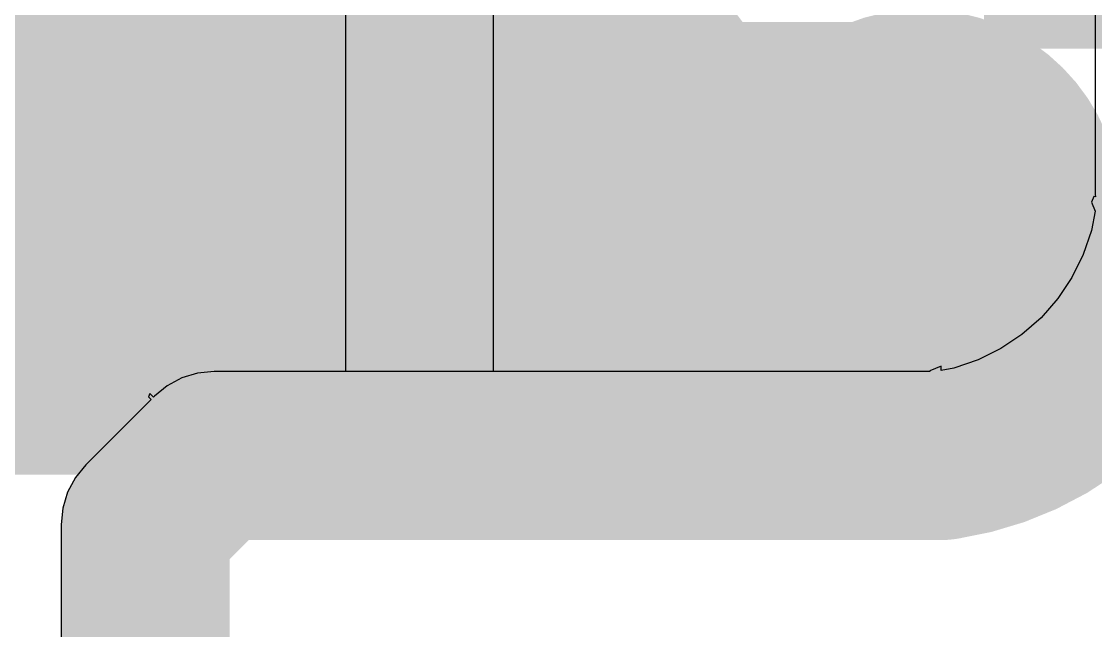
# Model space of a CAD drawing. Header units: millimetres. Extents: x 1.69 to 2.7, y 2.72 to 5.58.
# Drawn here: x 2.3012 to 2.5568, y 3.4948 to 3.6398 of the extents above; entities that cross this region are included whole.
import ezdxf

# ---------------------------------------------------------------- set-up
doc = ezdxf.new("R2010")
doc.units = ezdxf.units.MM
doc.header["$MEASUREMENT"] = 0
for name, color, linetype in [('BottomLayer', 5, 'Continuous'), ('BottomOverlay', 54, 'Continuous'), ('BottomPaste', 16, 'Continuous'), ('BottomSolder', 6, 'Continuous'), ('InternalPlane1', 76, 'Continuous'), ('InternalPlane2', 16, 'Continuous'), ('Mechanical1', 6, 'Continuous'), ('Mechanical2', 216, 'Continuous'), ('MultiLayer', 9, 'Continuous'), ('PadHoleLayer', 156, 'Continuous'), ('TopLayer', 1, 'Continuous'), ('TopOverlay', 2, 'Continuous'), ('TopPaste', 8, 'Continuous'), ('TopSolder', 216, 'Continuous'), ('ViaHoleLayer', 16, 'Continuous')]:
    doc.layers.add(name, color=color, linetype=linetype)

# ---------------------------------------------------------------- blocks, each defined once
blk = doc.blocks.new('LED_0402_69')
at = {"layer": 'TopLayer'}
for points in [[(-0.00866, -0.01378), (-0.00866, 0.01378), (-0.02834, -0.01378), (-0.02834, 0.01378)], [(0.02834, -0.01378), (0.02834, 0.01378), (0.00866, -0.01378), (0.00866, 0.01378)]]:
    blk.add_solid(points, dxfattribs=at)
at = {"layer": 'TopOverlay', "const_width": 0.005}
for points in [[(-0.033, -0.018), (-0.033, 0.018)], [(-0.0085, 0.018), (-0.033, 0.018)], [(0.034, 0.018), (0.0085, 0.018)], [(0.034, -0.018), (0.034, 0.018)], [(-0.0085, -0.018), (-0.033, -0.018)], [(0.034, -0.018), (0.0085, -0.018)]]:
    blk.add_lwpolyline(points, dxfattribs=at)
at = {"layer": 'TopOverlay', "const_width": 0.0025}
for points in [[(-0.03425, 0.018, 1), (-0.03175, 0.018, 1)], [(-0.03425, 0.018, 1), (-0.03175, 0.018, 1)], [(-0.00975, 0.018, 1), (-0.00725, 0.018, 1)], [(0.00725, 0.018, 1), (0.00975, 0.018, 1)], [(0.03275, 0.018, 1), (0.03525, 0.018, 1)], [(0.03275, 0.018, 1), (0.03525, 0.018, 1)], [(-0.03425, -0.018, 1), (-0.03175, -0.018, 1)], [(-0.03425, -0.018, 1), (-0.03175, -0.018, 1)], [(-0.00975, -0.018, 1), (-0.00725, -0.018, 1)], [(0.00725, -0.018, 1), (0.00975, -0.018, 1)], [(0.03275, -0.018, 1), (0.03525, -0.018, 1)], [(0.03275, -0.018, 1), (0.03525, -0.018, 1)]]:
    blk.add_lwpolyline(points, format="xyb", close=True, dxfattribs=at)
at = {"layer": 'TopOverlay'}
blk.add_solid([(0.034, -0.02), (0.054, -0.02), (0.034, 0.02), (0.054, 0.02)], dxfattribs=at)
at = {"layer": 'TopPaste'}
for points in [[(-0.00866, -0.01378), (-0.00866, 0.01378), (-0.02834, -0.01378), (-0.02834, 0.01378)], [(0.02834, -0.01378), (0.02834, 0.01378), (0.00866, -0.01378), (0.00866, 0.01378)]]:
    blk.add_solid(points, dxfattribs=at)
at = {"layer": 'TopSolder'}
for points in [[(-0.00466, -0.01778), (-0.00466, 0.01778), (-0.03234, -0.01778), (-0.03234, 0.01778)], [(0.03234, -0.01778), (0.03234, 0.01778), (0.00466, -0.01778), (0.00466, 0.01778)]]:
    blk.add_solid(points, dxfattribs=at)
blk = doc.blocks.new('20_P___FPC_74')
at = {"layer": 'TopLayer'}
for points in [[(-0.18012, -0.04921), (-0.18012, 0.04921), (-0.1939, -0.04921), (-0.1939, 0.04921)], [(-0.16043, -0.04921), (-0.16043, 0.04921), (-0.17421, -0.04921), (-0.17421, 0.04921)], [(-0.14075, -0.04921), (-0.14075, 0.04921), (-0.15453, -0.04921), (-0.15453, 0.04921)], [(-0.12106, -0.04921), (-0.12106, 0.04921), (-0.13484, -0.04921), (-0.13484, 0.04921)], [(-0.10138, -0.04921), (-0.10138, 0.04921), (-0.11516, -0.04921), (-0.11516, 0.04921)], [(-0.08169, -0.04921), (-0.08169, 0.04921), (-0.09547, -0.04921), (-0.09547, 0.04921)], [(-0.06201, -0.04921), (-0.06201, 0.04921), (-0.07579, -0.04921), (-0.07579, 0.04921)], [(-0.04232, -0.04921), (-0.04232, 0.04921), (-0.0561, -0.04921), (-0.0561, 0.04921)]]:
    blk.add_solid(points, dxfattribs=at)
at = {"layer": 'TopOverlay', "const_width": 0.005}
for points in [[(-0.19732, 0.052), (-0.19732, -0.055)], [(0.19732, -0.055), (-0.19732, -0.055)]]:
    blk.add_lwpolyline(points, dxfattribs=at)
at = {"layer": 'TopOverlay', "const_width": 0.0025}
for points in [[(-0.19857, 0.052, 1), (-0.19607, 0.052, 1)], [(-0.19857, -0.055, 1), (-0.19607, -0.055, 1)], [(-0.19857, -0.055, 1), (-0.19607, -0.055, 1)]]:
    blk.add_lwpolyline(points, format="xyb", close=True, dxfattribs=at)
at = {"layer": 'TopPaste'}
for points in [[(-0.18012, -0.04921), (-0.18012, 0.04921), (-0.1939, -0.04921), (-0.1939, 0.04921)], [(-0.16043, -0.04921), (-0.16043, 0.04921), (-0.17421, -0.04921), (-0.17421, 0.04921)], [(-0.14075, -0.04921), (-0.14075, 0.04921), (-0.15453, -0.04921), (-0.15453, 0.04921)], [(-0.12106, -0.04921), (-0.12106, 0.04921), (-0.13484, -0.04921), (-0.13484, 0.04921)], [(-0.10138, -0.04921), (-0.10138, 0.04921), (-0.11516, -0.04921), (-0.11516, 0.04921)], [(-0.08169, -0.04921), (-0.08169, 0.04921), (-0.09547, -0.04921), (-0.09547, 0.04921)], [(-0.06201, -0.04921), (-0.06201, 0.04921), (-0.07579, -0.04921), (-0.07579, 0.04921)], [(-0.04232, -0.04921), (-0.04232, 0.04921), (-0.0561, -0.04921), (-0.0561, 0.04921)]]:
    blk.add_solid(points, dxfattribs=at)
at = {"layer": 'TopSolder'}
for points in [[(-0.17612, -0.05321), (-0.17612, 0.05321), (-0.1979, -0.05321), (-0.1979, 0.05321)], [(-0.15643, -0.05321), (-0.15643, 0.05321), (-0.17821, -0.05321), (-0.17821, 0.05321)], [(-0.13675, -0.05321), (-0.13675, 0.05321), (-0.15853, -0.05321), (-0.15853, 0.05321)], [(-0.11706, -0.05321), (-0.11706, 0.05321), (-0.13884, -0.05321), (-0.13884, 0.05321)], [(-0.09738, -0.05321), (-0.09738, 0.05321), (-0.11916, -0.05321), (-0.11916, 0.05321)], [(-0.07769, -0.05321), (-0.07769, 0.05321), (-0.09947, -0.05321), (-0.09947, 0.05321)], [(-0.05801, -0.05321), (-0.05801, 0.05321), (-0.07979, -0.05321), (-0.07979, 0.05321)], [(-0.03832, -0.05321), (-0.03832, 0.05321), (-0.0601, -0.05321), (-0.0601, 0.05321)]]:
    blk.add_solid(points, dxfattribs=at)
blk = doc.blocks.new('CAP_0201_B_77')
at = {"layer": 'BottomLayer'}
for points in [[(-0.01772, -0.00591), (-0.00591, -0.00591), (-0.01772, 0.00591), (-0.00591, 0.00591)], [(0.00591, -0.00591), (0.01772, -0.00591), (0.00591, 0.00591), (0.01772, 0.00591)]]:
    blk.add_solid(points, dxfattribs=at)
at = {"layer": 'BottomOverlay', "const_width": 0.005}
for points in [[(-0.008, 0.009), (-0.021, 0.009)], [(-0.021, 0.009), (-0.021, -0.009)], [(0.021, 0.009), (0.008, 0.009)], [(0.021, 0.009), (0.021, -0.009)], [(-0.008, -0.009), (-0.021, -0.009)], [(0.021, -0.009), (0.008, -0.009)]]:
    blk.add_lwpolyline(points, dxfattribs=at)
at = {"layer": 'BottomOverlay', "const_width": 0.0025}
for points in [[(-0.02225, 0.009, 1), (-0.01975, 0.009, 1)], [(-0.02225, 0.009, 1), (-0.01975, 0.009, 1)], [(-0.00925, 0.009, 1), (-0.00675, 0.009, 1)], [(0.00675, 0.009, 1), (0.00925, 0.009, 1)], [(0.01975, 0.009, 1), (0.02225, 0.009, 1)], [(0.01975, 0.009, 1), (0.02225, 0.009, 1)], [(-0.02225, -0.009, 1), (-0.01975, -0.009, 1)], [(-0.02225, -0.009, 1), (-0.01975, -0.009, 1)], [(-0.00925, -0.009, 1), (-0.00675, -0.009, 1)], [(0.00675, -0.009, 1), (0.00925, -0.009, 1)], [(0.01975, -0.009, 1), (0.02225, -0.009, 1)], [(0.01975, -0.009, 1), (0.02225, -0.009, 1)]]:
    blk.add_lwpolyline(points, format="xyb", close=True, dxfattribs=at)
at = {"layer": 'BottomPaste'}
for points in [[(-0.01772, -0.00591), (-0.00591, -0.00591), (-0.01772, 0.00591), (-0.00591, 0.00591)], [(0.00591, -0.00591), (0.01772, -0.00591), (0.00591, 0.00591), (0.01772, 0.00591)]]:
    blk.add_solid(points, dxfattribs=at)
at = {"layer": 'BottomSolder'}
for points in [[(-0.01988, -0.00807), (-0.00374, -0.00807), (-0.01988, 0.00807), (-0.00374, 0.00807)], [(0.00374, -0.00807), (0.01988, -0.00807), (0.00374, 0.00807), (0.01988, 0.00807)]]:
    blk.add_solid(points, dxfattribs=at)
blk = doc.blocks.new('C___0402_B_78')
at = {"layer": 'BottomLayer'}
for points in [[(-0.0275, 0.0125), (-0.0275, -0.0125), (-0.0095, 0.0125), (-0.0095, -0.0125)], [(0.0095, 0.0125), (0.0095, -0.0125), (0.0275, 0.0125), (0.0275, -0.0125)]]:
    blk.add_solid(points, dxfattribs=at)
at = {"layer": 'BottomOverlay', "const_width": 0.005}
for points in [[(-0.011, 0.016), (-0.031, 0.016)], [(-0.031, 0.016), (-0.031, -0.016)], [(0.031, 0.016), (0.011, 0.016)], [(0.031, 0.016), (0.031, -0.016)], [(-0.011, -0.016), (-0.031, -0.016)], [(0.031, -0.016), (0.011, -0.016)]]:
    blk.add_lwpolyline(points, dxfattribs=at)
at = {"layer": 'BottomOverlay', "const_width": 0.0025}
for points in [[(-0.03225, 0.016, 1), (-0.02975, 0.016, 1)], [(-0.03225, 0.016, 1), (-0.02975, 0.016, 1)], [(-0.01225, 0.016, 1), (-0.00975, 0.016, 1)], [(0.00975, 0.016, 1), (0.01225, 0.016, 1)], [(0.02975, 0.016, 1), (0.03225, 0.016, 1)], [(0.02975, 0.016, 1), (0.03225, 0.016, 1)], [(-0.03225, -0.016, 1), (-0.02975, -0.016, 1)], [(-0.03225, -0.016, 1), (-0.02975, -0.016, 1)], [(-0.01225, -0.016, 1), (-0.00975, -0.016, 1)], [(0.00975, -0.016, 1), (0.01225, -0.016, 1)], [(0.02975, -0.016, 1), (0.03225, -0.016, 1)], [(0.02975, -0.016, 1), (0.03225, -0.016, 1)]]:
    blk.add_lwpolyline(points, format="xyb", close=True, dxfattribs=at)
at = {"layer": 'BottomPaste'}
for points in [[(-0.0275, 0.0125), (-0.0275, -0.0125), (-0.0095, 0.0125), (-0.0095, -0.0125)], [(0.0095, 0.0125), (0.0095, -0.0125), (0.0275, 0.0125), (0.0275, -0.0125)]]:
    blk.add_solid(points, dxfattribs=at)
at = {"layer": 'BottomSolder'}
for points in [[(-0.02986, 0.01486), (-0.02986, -0.01486), (-0.00714, 0.01486), (-0.00714, -0.01486)], [(0.00714, 0.01486), (0.00714, -0.01486), (0.02986, 0.01486), (0.02986, -0.01486)]]:
    blk.add_solid(points, dxfattribs=at)
blk = doc.blocks.new('C___0402_B_79')
at = {"layer": 'BottomLayer'}
for points in [[(-0.0275, 0.0125), (-0.0275, -0.0125), (-0.0095, 0.0125), (-0.0095, -0.0125)], [(0.0095, 0.0125), (0.0095, -0.0125), (0.0275, 0.0125), (0.0275, -0.0125)]]:
    blk.add_solid(points, dxfattribs=at)
at = {"layer": 'BottomOverlay', "const_width": 0.005}
for points in [[(-0.031, 0.016), (-0.011, 0.016)], [(-0.031, -0.016), (-0.031, 0.016)], [(0.011, 0.016), (0.031, 0.016)], [(0.031, -0.016), (0.031, 0.016)], [(-0.031, -0.016), (-0.011, -0.016)], [(0.011, -0.016), (0.031, -0.016)]]:
    blk.add_lwpolyline(points, dxfattribs=at)
at = {"layer": 'BottomOverlay', "const_width": 0.0025}
for points in [[(-0.03225, 0.016, 1), (-0.02975, 0.016, 1)], [(-0.03225, 0.016, 1), (-0.02975, 0.016, 1)], [(-0.01225, 0.016, 1), (-0.00975, 0.016, 1)], [(0.00975, 0.016, 1), (0.01225, 0.016, 1)], [(0.02975, 0.016, 1), (0.03225, 0.016, 1)], [(0.02975, 0.016, 1), (0.03225, 0.016, 1)], [(-0.03225, -0.016, 1), (-0.02975, -0.016, 1)], [(-0.03225, -0.016, 1), (-0.02975, -0.016, 1)], [(-0.01225, -0.016, 1), (-0.00975, -0.016, 1)], [(0.00975, -0.016, 1), (0.01225, -0.016, 1)], [(0.02975, -0.016, 1), (0.03225, -0.016, 1)], [(0.02975, -0.016, 1), (0.03225, -0.016, 1)]]:
    blk.add_lwpolyline(points, format="xyb", close=True, dxfattribs=at)
at = {"layer": 'BottomPaste'}
for points in [[(-0.0275, 0.0125), (-0.0275, -0.0125), (-0.0095, 0.0125), (-0.0095, -0.0125)], [(0.0095, 0.0125), (0.0095, -0.0125), (0.0275, 0.0125), (0.0275, -0.0125)]]:
    blk.add_solid(points, dxfattribs=at)
at = {"layer": 'BottomSolder'}
for points in [[(-0.02986, 0.01486), (-0.02986, -0.01486), (-0.00714, 0.01486), (-0.00714, -0.01486)], [(0.00714, 0.01486), (0.00714, -0.01486), (0.02986, 0.01486), (0.02986, -0.01486)]]:
    blk.add_solid(points, dxfattribs=at)
blk = doc.blocks.new('CAP_0201_B_80')
at = {"layer": 'BottomLayer'}
for points in [[(-0.01772, -0.00591), (-0.00591, -0.00591), (-0.01772, 0.00591), (-0.00591, 0.00591)], [(0.00591, -0.00591), (0.01772, -0.00591), (0.00591, 0.00591), (0.01772, 0.00591)]]:
    blk.add_solid(points, dxfattribs=at)
at = {"layer": 'BottomOverlay', "const_width": 0.005}
for points in [[(-0.021, 0.009), (-0.008, 0.009)], [(-0.021, -0.009), (-0.021, 0.009)], [(0.008, 0.009), (0.021, 0.009)], [(0.021, -0.009), (0.021, 0.009)], [(-0.021, -0.009), (-0.008, -0.009)], [(0.008, -0.009), (0.021, -0.009)]]:
    blk.add_lwpolyline(points, dxfattribs=at)
at = {"layer": 'BottomOverlay', "const_width": 0.0025}
for points in [[(-0.02225, 0.009, 1), (-0.01975, 0.009, 1)], [(-0.02225, 0.009, 1), (-0.01975, 0.009, 1)], [(-0.00925, 0.009, 1), (-0.00675, 0.009, 1)], [(0.00675, 0.009, 1), (0.00925, 0.009, 1)], [(0.01975, 0.009, 1), (0.02225, 0.009, 1)], [(0.01975, 0.009, 1), (0.02225, 0.009, 1)], [(-0.02225, -0.009, 1), (-0.01975, -0.009, 1)], [(-0.02225, -0.009, 1), (-0.01975, -0.009, 1)], [(-0.00925, -0.009, 1), (-0.00675, -0.009, 1)], [(0.00675, -0.009, 1), (0.00925, -0.009, 1)], [(0.01975, -0.009, 1), (0.02225, -0.009, 1)], [(0.01975, -0.009, 1), (0.02225, -0.009, 1)]]:
    blk.add_lwpolyline(points, format="xyb", close=True, dxfattribs=at)
at = {"layer": 'BottomPaste'}
for points in [[(-0.01772, -0.00591), (-0.00591, -0.00591), (-0.01772, 0.00591), (-0.00591, 0.00591)], [(0.00591, -0.00591), (0.01772, -0.00591), (0.00591, 0.00591), (0.01772, 0.00591)]]:
    blk.add_solid(points, dxfattribs=at)
at = {"layer": 'BottomSolder'}
for points in [[(-0.01988, -0.00807), (-0.00374, -0.00807), (-0.01988, 0.00807), (-0.00374, 0.00807)], [(0.00374, -0.00807), (0.01988, -0.00807), (0.00374, 0.00807), (0.01988, 0.00807)]]:
    blk.add_solid(points, dxfattribs=at)

msp = doc.modelspace()

# ---------------------------------------------------------------- linework, layer by layer
at = {"layer": 'BottomLayer'}
for points, const_width in [([(2.24816, 3.71982), (2.32758, 3.6404)], 0.015), ([(2.31104, 3.6404), (2.3396, 3.66896)], 0.015), ([(2.3608, 3.6031), (2.3608, 3.66633)], 0.008), ([(2.27954, 3.66016), (2.2993, 3.6404)], 0.015), ([(2.3443, 3.6404), (2.3443, 3.65276)], 0.015), ([(2.33932, 3.6404), (2.3443, 3.64537)], 0.015), ([(2.45298, 3.62623), (2.45298, 3.64509)], 0.01), ([(2.2804, 3.6404), (2.3443, 3.6404)], 0.015), ([(2.3608, 3.5701), (2.3608, 3.6031)], 0.008), ([(2.39199, 3.5711), (2.3923, 3.57141)], 0.008)]:
    msp.add_lwpolyline(points, dxfattribs=dict(at, const_width=const_width))
for points, const_width in [([(2.34055, 3.64537, 1), (2.34805, 3.64537, 1)], 0.0075), ([(2.41351, 3.64591, 1), (2.42237, 3.64591, 1)], 0.00886), ([(2.29555, 3.6404, 1), (2.30305, 3.6404, 1)], 0.0075), ([(2.30729, 3.6404, 1), (2.31479, 3.6404, 1)], 0.0075), ([(2.32383, 3.6404, 1), (2.33133, 3.6404, 1)], 0.0075), ([(2.33557, 3.6404, 1), (2.34307, 3.6404, 1)], 0.0075), ([(2.34055, 3.6404, 1), (2.34805, 3.6404, 1)], 0.0075), ([(2.34055, 3.6404, 1), (2.34805, 3.6404, 1)], 0.0075), ([(2.44855, 3.62623, 1), (2.45741, 3.62623, 1)], 0.00886), ([(2.49569, 3.59513, 1), (2.53506, 3.59513, 1)], 0.03937), ([(2.45048, 3.62623, 1), (2.45548, 3.62623, 1)], 0.005), ([(2.3588, 3.6031, 1), (2.3628, 3.6031, 1)], 0.004), ([(2.3588, 3.6031, 1), (2.3628, 3.6031, 1)], 0.004), ([(2.3588, 3.5701, 1), (2.3628, 3.5701, 1)], 0.004), ([(2.38999, 3.5711, 1), (2.39399, 3.5711, 1)], 0.004), ([(2.3903, 3.57141, 1), (2.3943, 3.57141, 1)], 0.004)]:
    msp.add_lwpolyline(points, format="xyb", close=True, dxfattribs=dict(at, const_width=const_width))
for points in [[(2.37857, 3.65654), (2.37857, 3.56481), (2.40377, 3.65654), (2.40377, 3.56481)], [(2.39275, 3.65654), (2.39275, 3.62268), (2.427, 3.65654), (2.427, 3.62268)], [(2.43408, 3.58686), (2.51553, 3.58686), (2.43408, 3.63961), (2.51553, 3.63961)], [(2.3148, 3.5451), (2.3438, 3.5451), (2.3148, 3.6181), (2.3438, 3.6181)], [(2.40928, 3.61678), (2.40928, 3.55064), (2.5178, 3.61678), (2.5178, 3.55064)], [(2.13999, 3.5451), (2.5178, 3.5451), (2.13999, 3.5591), (2.5178, 3.5591)]]:
    msp.add_solid(points, dxfattribs=at)
at = {"layer": 'BottomSolder', "const_width": 0.04337}
msp.add_lwpolyline([(2.49369, 3.59513, 1), (2.53706, 3.59513, 1)], format="xyb", close=True, dxfattribs=at)
at = {"layer": 'InternalPlane1'}
for p, q in [((2.5567, 4.07261), (2.5567, 3.59857)), ((2.37831, 3.70536), (2.37831, 3.55647)), ((2.41348, 3.55647), (2.41348, 3.69808)), ((2.55636, 3.5981), (2.5558, 3.59675)), ((2.5558, 3.59675), (2.5567, 3.59458)), ((2.55675, 3.59806), (2.55636, 3.5981)), ((2.5567, 3.59857), (2.55675, 3.59806)), ((2.5567, 3.59458), (2.55579, 3.59001)), ((2.55579, 3.59001), (2.55385, 3.58428)), ((2.55385, 3.58428), (2.55117, 3.57885)), ((2.55117, 3.57885), (2.54781, 3.57382)), ((2.54781, 3.57382), (2.54382, 3.56927)), ((2.54382, 3.56927), (2.53927, 3.56528)), ((2.53927, 3.56528), (2.53424, 3.56192)), ((2.53424, 3.56192), (2.52881, 3.55924)), ((2.52881, 3.55924), (2.52308, 3.5573)), ((2.34308, 3.55608), (2.33931, 3.55494)), ((2.347, 3.55647), (2.34308, 3.55608)), ((2.37831, 3.55647), (2.347, 3.55647)), ((2.51732, 3.55647), (2.41348, 3.55647)), ((2.52001, 3.55771), (2.5173, 3.55659)), ((2.5173, 3.55659), (2.51732, 3.55647)), ((2.52001, 3.55669), (2.52001, 3.55771)), ((2.52308, 3.5573), (2.52001, 3.55669)), ((2.33584, 3.55308), (2.33279, 3.55058)), ((2.33931, 3.55494), (2.33584, 3.55308)), ((2.33173, 3.55127), (2.33138, 3.55043)), ((2.33138, 3.55043), (2.33205, 3.54983)), ((2.33261, 3.55039), (2.33173, 3.55127)), ((2.33268, 3.55045), (2.33261, 3.55039)), ((2.33279, 3.55058), (2.33268, 3.55045)), ((2.33205, 3.54983), (2.3165, 3.53428)), ((2.3165, 3.53428), (2.314, 3.53123)), ((2.314, 3.53123), (2.31214, 3.52776)), ((2.31214, 3.52776), (2.31099, 3.52399)), ((2.31099, 3.52399), (2.31061, 3.52006)), ((2.31061, 3.52006), (2.31061, 2.76439))]:
    msp.add_line(p, q, dxfattribs=at)
for points, const_width in [([(2.3959, 3.53686), (2.3959, 3.70536)], 0.035), ([(2.33071, 3.52006), (2.34682, 3.53618)], 0.04), ([(2.347, 3.53637), (2.52001, 3.53637)], 0.04), ([(2.3959, 3.53686), (2.4518, 3.53686)], 0.035), ([(2.33071, 2.75814), (2.33071, 3.52006)], 0.04)]:
    msp.add_lwpolyline(points, dxfattribs=dict(at, const_width=const_width))
for points, const_width in [([(2.44103, 3.62623, 1), (2.46493, 3.62623, 1)], 0.02391), ([(2.49162, 3.59513, 1), (2.53914, 3.59513, 1)], 0.04753), ([(2.33682, 3.53618, 1), (2.35682, 3.53618, 1)], 0.02), ([(2.33682, 3.53618, 1), (2.35682, 3.53618, 1)], 0.02), ([(2.337, 3.53637, 1), (2.357, 3.53637, 1)], 0.02), ([(2.337, 3.53637, 1), (2.357, 3.53637, 1)], 0.02), ([(2.51001, 3.53637, 1), (2.53001, 3.53637, 1)], 0.02), ([(2.51001, 3.53637, 1), (2.53001, 3.53637, 1)], 0.02), ([(2.51089, 3.53645, 1), (2.53089, 3.53645, 1)], 0.02), ([(2.51089, 3.53645, 1), (2.53089, 3.53645, 1)], 0.02), ([(2.38715, 3.53686, 1), (2.40465, 3.53686, 1)], 0.0175), ([(2.38715, 3.53686, 1), (2.40465, 3.53686, 1)], 0.0175), ([(2.44305, 3.53686, 1), (2.46055, 3.53686, 1)], 0.0175), ([(2.32071, 3.52006, 1), (2.34071, 3.52006, 1)], 0.02), ([(2.32071, 3.52006, 1), (2.34071, 3.52006, 1)], 0.02)]:
    msp.add_lwpolyline(points, format="xyb", close=True, dxfattribs=dict(at, const_width=const_width))
at = {"layer": 'InternalPlane1', "const_width": 0.04}
for points in [[(2.57713, 3.59632, -0.347296), (2.52089, 3.53645)], [(2.347, 3.53637, -0.013184), (2.34682, 3.53618)], [(2.52089, 3.53645, -0.044194), (2.52001, 3.53637)]]:
    msp.add_lwpolyline(points, format="xyb", dxfattribs=at)
at = {"layer": 'InternalPlane2'}
for p, q in [((2.5567, 4.976), (2.5567, 3.59857)), ((2.55636, 3.5981), (2.5558, 3.59675)), ((2.5558, 3.59675), (2.5567, 3.59458)), ((2.55675, 3.59806), (2.55636, 3.5981)), ((2.5567, 3.59857), (2.55675, 3.59806)), ((2.5567, 3.59458), (2.55579, 3.59001)), ((2.55579, 3.59001), (2.55385, 3.58428)), ((2.55385, 3.58428), (2.55117, 3.57885)), ((2.55117, 3.57885), (2.54781, 3.57382)), ((2.54781, 3.57382), (2.54382, 3.56927)), ((2.54382, 3.56927), (2.53927, 3.56528)), ((2.53927, 3.56528), (2.53424, 3.56192)), ((2.53424, 3.56192), (2.52881, 3.55924)), ((2.52881, 3.55924), (2.52308, 3.5573)), ((2.34308, 3.55608), (2.33931, 3.55494)), ((2.347, 3.55647), (2.34308, 3.55608)), ((2.51732, 3.55647), (2.347, 3.55647)), ((2.52001, 3.55771), (2.5173, 3.55659)), ((2.5173, 3.55659), (2.51732, 3.55647)), ((2.52001, 3.55669), (2.52001, 3.55771)), ((2.52308, 3.5573), (2.52001, 3.55669)), ((2.33584, 3.55308), (2.33279, 3.55058)), ((2.33931, 3.55494), (2.33584, 3.55308)), ((2.33173, 3.55127), (2.33138, 3.55043)), ((2.33138, 3.55043), (2.33205, 3.54983)), ((2.33261, 3.55039), (2.33173, 3.55127)), ((2.33268, 3.55045), (2.33261, 3.55039)), ((2.33279, 3.55058), (2.33268, 3.55045)), ((2.33205, 3.54983), (2.3165, 3.53428)), ((2.3165, 3.53428), (2.314, 3.53123)), ((2.314, 3.53123), (2.31214, 3.52776)), ((2.31214, 3.52776), (2.31099, 3.52399)), ((2.31099, 3.52399), (2.31061, 3.52006)), ((2.31061, 3.52006), (2.31061, 2.76439))]:
    msp.add_line(p, q, dxfattribs=at)
for points, const_width in [([(2.40599, 3.64591, 1), (2.4299, 3.64591, 1)], 0.02391), ([(2.33682, 3.53618, 1), (2.35682, 3.53618, 1)], 0.02), ([(2.33682, 3.53618, 1), (2.35682, 3.53618, 1)], 0.02), ([(2.337, 3.53637, 1), (2.357, 3.53637, 1)], 0.02), ([(2.337, 3.53637, 1), (2.357, 3.53637, 1)], 0.02), ([(2.51001, 3.53637, 1), (2.53001, 3.53637, 1)], 0.02), ([(2.51001, 3.53637, 1), (2.53001, 3.53637, 1)], 0.02), ([(2.51089, 3.53645, 1), (2.53089, 3.53645, 1)], 0.02), ([(2.51089, 3.53645, 1), (2.53089, 3.53645, 1)], 0.02), ([(2.32071, 3.52006, 1), (2.34071, 3.52006, 1)], 0.02), ([(2.32071, 3.52006, 1), (2.34071, 3.52006, 1)], 0.02)]:
    msp.add_lwpolyline(points, format="xyb", close=True, dxfattribs=dict(at, const_width=const_width))
at = {"layer": 'InternalPlane2', "const_width": 0.04}
for points in [[(2.57713, 3.59632, -0.347296), (2.52089, 3.53645)], [(2.347, 3.53637, -0.013184), (2.34682, 3.53618)], [(2.52089, 3.53645, -0.044194), (2.52001, 3.53637)]]:
    msp.add_lwpolyline(points, format="xyb", dxfattribs=at)
for points in [[(2.33071, 3.52006), (2.34682, 3.53618)], [(2.347, 3.53637), (2.52001, 3.53637)], [(2.33071, 2.75814), (2.33071, 3.52006)]]:
    msp.add_lwpolyline(points, dxfattribs=at)
at = {"layer": 'Mechanical1', "const_width": 0.01}
msp.add_lwpolyline([(2.53501, 3.54139), (2.6744, 3.54139)], dxfattribs=at)
at = {"layer": 'Mechanical1', "const_width": 0.005}
msp.add_lwpolyline([(2.53251, 3.54139, 1), (2.53751, 3.54139, 1)], format="xyb", close=True, dxfattribs=at)
at = {"layer": 'Mechanical2', "const_width": 0.01}
msp.add_lwpolyline([(2.57174, 3.59675, -0.348019), (2.5196, 3.54139)], format="xyb", dxfattribs=at)
for points in [[(2.03672, 3.54139), (2.52001, 3.54139)], [(2.32569, 3.52214), (2.34327, 3.53972)], [(2.32569, 2.75814), (2.32569, 3.52214)]]:
    msp.add_lwpolyline(points, dxfattribs=at)
at = {"layer": 'Mechanical2', "const_width": 0.005}
for points in [[(2.5171, 3.54139, 1), (2.5221, 3.54139, 1)], [(2.51751, 3.54139, 1), (2.52251, 3.54139, 1)], [(2.34077, 3.53972, 1), (2.34577, 3.53972, 1)], [(2.32319, 3.52214, 1), (2.32819, 3.52214, 1)], [(2.32319, 3.52214, 1), (2.32819, 3.52214, 1)]]:
    msp.add_lwpolyline(points, format="xyb", close=True, dxfattribs=at)
at = {"layer": 'MultiLayer'}
for points, const_width in [([(2.41351, 3.64591, 1), (2.42237, 3.64591, 1)], 0.00886), ([(2.44855, 3.62623, 1), (2.45741, 3.62623, 1)], 0.00886), ([(2.49569, 3.59513, 1), (2.53506, 3.59513, 1)], 0.03937)]:
    msp.add_lwpolyline(points, format="xyb", close=True, dxfattribs=dict(at, const_width=const_width))
at = {"layer": 'PadHoleLayer', "const_width": 0.02953}
msp.add_lwpolyline([(2.50062, 3.59513, 1), (2.53014, 3.59513, 1)], format="xyb", close=True, dxfattribs=at)
at = {"layer": 'TopLayer'}
for points, const_width in [([(2.39885, 3.5851), (2.39885, 3.65516)], 0.008), ([(2.45298, 3.62623), (2.45298, 3.64509)], 0.01), ([(2.41854, 3.5851), (2.41854, 3.64532)], 0.008), ([(2.39747, 3.58648), (2.39885, 3.5851)], 0.008), ([(2.4178, 3.58584), (2.41854, 3.5851)], 0.008)]:
    msp.add_lwpolyline(points, dxfattribs=dict(at, const_width=const_width))
for points, const_width in [([(2.41351, 3.64591, 1), (2.42237, 3.64591, 1)], 0.00886), ([(2.44855, 3.62623, 1), (2.45741, 3.62623, 1)], 0.00886), ([(2.49569, 3.59513, 1), (2.53506, 3.59513, 1)], 0.03937), ([(2.45048, 3.62623, 1), (2.45548, 3.62623, 1)], 0.005), ([(2.39547, 3.58648, 1), (2.39947, 3.58648, 1)], 0.004), ([(2.39685, 3.5851, 1), (2.40085, 3.5851, 1)], 0.004), ([(2.39685, 3.5851, 1), (2.40085, 3.5851, 1)], 0.004), ([(2.4158, 3.58584, 1), (2.4198, 3.58584, 1)], 0.004), ([(2.41654, 3.5851, 1), (2.42054, 3.5851, 1)], 0.004), ([(2.41654, 3.5851, 1), (2.42054, 3.5851, 1)], 0.004)]:
    msp.add_lwpolyline(points, format="xyb", close=True, dxfattribs=dict(at, const_width=const_width))
msp.add_solid([(2.43172, 3.53607), (2.45967, 3.53607), (2.43172, 3.63489), (2.45967, 3.63489)], dxfattribs=at)
at = {"layer": 'TopOverlay'}
for points, const_width in [([(2.46407, 3.6345, 1), (2.45686, 3.6345, 1)], 0.01), ([(2.45436, 3.6345, 1), (2.45936, 3.6345, 1)], 0.005), ([(2.46157, 3.6345, 1), (2.46657, 3.6345, 1)], 0.005)]:
    msp.add_lwpolyline(points, format="xyb", close=True, dxfattribs=dict(at, const_width=const_width))
at = {"layer": 'TopSolder', "const_width": 0.04337}
msp.add_lwpolyline([(2.49369, 3.59513, 1), (2.53706, 3.59513, 1)], format="xyb", close=True, dxfattribs=at)
at = {"layer": 'ViaHoleLayer', "const_width": 0.00591}
msp.add_lwpolyline([(2.45003, 3.62623, 1), (2.45593, 3.62623, 1)], format="xyb", close=True, dxfattribs=at)

# ---------------------------------------------------------------- block references
for name, p, rotation in [('LED_0402_69', (2.55023, 3.68725), 270), ('20_P___FPC_74', (2.25121, 3.5851), 180), ('C___0402_B_78', (2.3423, 3.6031), 180), ('C___0402_B_79', (2.4108, 3.6031), 360), ('CAP_0201_B_77', (2.34899, 3.5701), 180), ('CAP_0201_B_80', (2.4038, 3.5711), 360)]:
    msp.add_blockref(name, p, dxfattribs=dict(rotation=rotation))

doc.saveas('drawing.dxf')
